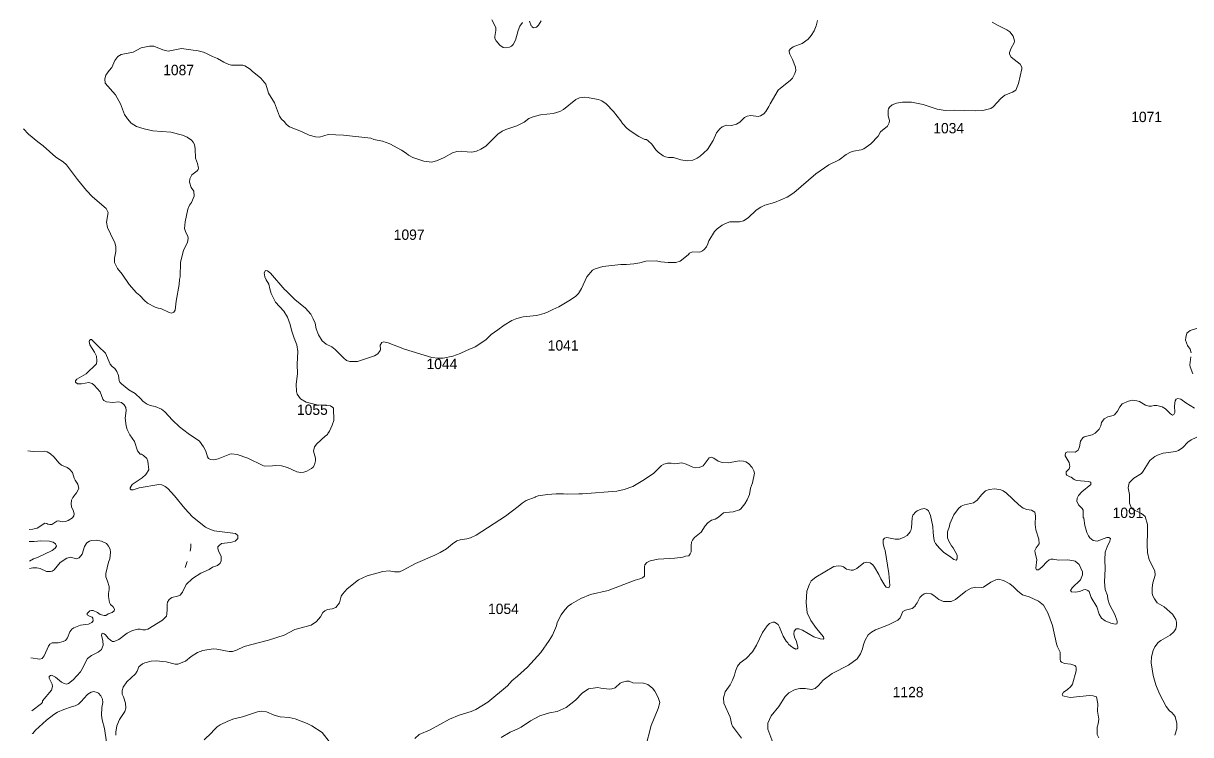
# Model space of a CAD drawing. Header units: kilometres. Extents: x 178.1 to 232.4, y 8228.7 to 8284.8.
# Drawn here: x 178.6 to 196.63, y 8240.47 to 8251.47 of the extents above; entities that cross this region are included whole.
import ezdxf

# ---------------------------------------------------------------- set-up
doc = ezdxf.new("R2010")
doc.units = ezdxf.units.KM
doc.linetypes.add('DGN6', pattern=[0.815095, 0, -0.163019, 0.326038, -0.163019, 0, -0.163019])
for name, color, linetype in [('2', 7, 'Continuous'), ('21', 7, 'Continuous'), ('9', 7, 'Continuous')]:
    doc.layers.add(name, color=color, linetype=linetype)
doc.styles.add('dgn002', font='dgn002.shx')

msp = doc.modelspace()

# ---------------------------------------------------------------- linework, layer by layer
at = {"layer": '2', "color": 3, "linetype": 'Continuous', "lineweight": 0, "flags": 128}
for points in [[(186.3062, 8251.4782), (186.2648, 8251.4231), (186.2403, 8251.3573), (186.1976, 8251.2054), (186.1648, 8251.14), (186.1404, 8251.115), (186.1079, 8251.098), (186.0413, 8251.0877), (186.0089, 8251.0947), (185.9562, 8251.1277), (185.8991, 8251.1947), (185.8808, 8251.2321), (185.8794, 8251.2622), (185.8957, 8251.3566), (185.8939, 8251.402), (185.832, 8251.5199)], [(186.5959, 8251.5059), (186.5525, 8251.4393), (186.5242, 8251.4095), (186.5014, 8251.4005), (186.4769, 8251.3998), (186.4563, 8251.4117), (186.4534, 8251.4232), (186.4434, 8251.4293), (186.4185, 8251.4992)], [(190.515, 8250.6889), (190.5291, 8250.7357), (190.524, 8250.7904), (190.4788, 8250.9069), (190.4386, 8250.9879), (190.4274, 8251.0261), (190.428, 8251.0475), (190.4472, 8251.0743), (190.4871, 8251.1024), (190.6269, 8251.1538), (190.7212, 8251.2207), (190.77, 8251.2798), (190.8141, 8251.3533), (190.8448, 8251.4303), (190.8633, 8251.5113)], [(193.565, 8251.4872), (193.6452, 8251.4366), (193.7899, 8251.3674), (193.8347, 8251.3339), (193.8886, 8251.267), (193.9083, 8251.1972), (193.905, 8251.1673), (193.8552, 8251.0813), (193.8344, 8251.0135), (193.8332, 8250.9895), (193.8577, 8250.9427), (193.995, 8250.8345), (194.0232, 8250.7868), (194.0236, 8250.7642), (193.9706, 8250.5348), (193.93, 8250.4333), (193.8769, 8250.4035), (193.7582, 8250.3552), (193.6989, 8250.3069), (193.5796, 8250.173), (193.5423, 8250.1478), (193.4184, 8250.1202), (193.2994, 8250.1149), (192.9816, 8250.1246), (192.8395, 8250.1199), (192.7149, 8250.1376), (192.496, 8250.2134), (192.3184, 8250.2498), (192.1808, 8250.2481), (192.088, 8250.2332), (192.019, 8250.2086), (191.9773, 8250.1702), (191.9618, 8250.1467), (191.9564, 8250.1251), (191.9562, 8250.0341), (191.9774, 8249.9641), (191.974, 8249.9283), (191.9491, 8249.8791)], [(178.5959, 8249.834), (178.677, 8249.7523), (178.8176, 8249.6342), (178.9019, 8249.5717), (179.0981, 8249.3958), (179.2092, 8249.3268), (179.2619, 8249.2775), (179.4319, 8249.0516), (179.5698, 8248.8825), (179.6657, 8248.7819), (179.8762, 8248.6022), (179.9043, 8248.5432), (179.8815, 8248.3938), (179.8958, 8248.3089), (179.9399, 8248.2099), (180.0115, 8248.0732), (180.0242, 8248.0159), (180.023, 8247.9379), (180.0049, 8247.8375), (180.005, 8247.7701), (180.0492, 8247.6756), (180.122, 8247.5893), (180.2303, 8247.4254), (180.3453, 8247.2969), (180.3981, 8247.2557), (180.4657, 8247.1818), (180.5161, 8247.1376), (180.6331, 8247.0758), (180.6813, 8247.0616), (180.7207, 8247.0579), (180.8465, 8246.9939), (180.8846, 8246.9844), (180.9192, 8247.0003), (180.9416, 8247.0287), (180.9561, 8247.1712), (181.002, 8247.4272), (181.007, 8247.5062), (181.0169, 8247.5465), (181.0256, 8247.7715), (181.068, 8247.9514), (181.1301, 8248.0832), (181.1402, 8248.1382), (181.1357, 8248.1776), (181.1062, 8248.2296), (181.0881, 8248.2927), (181.0961, 8248.3964), (181.1356, 8248.5939), (181.1633, 8248.6526), (181.1955, 8248.6941), (181.2358, 8248.7916), (181.2281, 8248.8691), (181.1913, 8248.9287), (181.1636, 8249.0112), (181.1665, 8249.0629), (181.1968, 8249.1241), (181.2819, 8249.1883), (181.2967, 8249.207), (181.2999, 8249.2246), (181.2871, 8249.3011), (181.2538, 8249.3831), (181.2507, 8249.5283), (181.2377, 8249.5941), (181.2206, 8249.6297), (181.1919, 8249.6599), (181.1272, 8249.7049), (181.0545, 8249.7386), (180.8729, 8249.7839), (180.5969, 8249.8055), (180.4614, 8249.8349), (180.3423, 8249.8714), (180.2635, 8249.9208), (180.2032, 8249.9918), (180.1606, 8250.0569), (180.0955, 8250.2229), (180.0174, 8250.36), (179.8586, 8250.5397), (179.8535, 8250.6083), (179.8724, 8250.663), (179.9205, 8250.7365), (179.961, 8250.782), (180.0078, 8250.8944), (180.0575, 8250.9526), (180.1096, 8250.9825), (180.2922, 8251.02), (180.4148, 8251.0858), (180.5437, 8251.1156), (180.611, 8251.1125), (180.7532, 8251.056), (180.8353, 8251.0367), (181.0372, 8251.0762), (181.2172, 8251.0498), (181.2783, 8251.0478), (181.3777, 8251.0221), (181.4384, 8250.9971), (181.5168, 8250.953)], [(181.5168, 8250.953), (181.5968, 8250.9227), (181.6953, 8250.8638), (181.7728, 8250.8281), (181.8111, 8250.8177)], [(181.8111, 8250.8177), (181.9887, 8250.8176), (182.0173, 8250.808)], [(182.0173, 8250.808), (182.1006, 8250.7596), (182.1314, 8250.7272), (182.2642, 8250.619), (182.3425, 8250.5265), (182.3859, 8250.3862), (182.477, 8250.2399), (182.5548, 8250.032), (182.5841, 8249.9833), (182.6234, 8249.9485), (182.6591, 8249.9032), (182.7102, 8249.865), (182.8921, 8249.7927), (183.0119, 8249.7364), (183.1084, 8249.7103), (183.1716, 8249.709), (183.305, 8249.7476), (183.5413, 8249.7363), (183.966, 8249.6886), (184.011, 8249.6724), (184.1458, 8249.642), (184.2584, 8249.6034), (184.4407, 8249.5057), (184.5092, 8249.4615), (184.5491, 8249.4257), (184.6131, 8249.3901), (184.784, 8249.3354), (184.9065, 8249.3185), (184.997, 8249.3479), (185.0979, 8249.3932), (185.2288, 8249.4636), (185.294, 8249.4845), (185.3664, 8249.4909), (185.4535, 8249.4787), (185.5252, 8249.4763), (185.5976, 8249.4895), (185.6659, 8249.5194), (185.74, 8249.5677), (185.9282, 8249.7523), (185.9919, 8249.799), (186.0499, 8249.8249), (186.2203, 8249.8832), (186.3336, 8249.9404), (186.4077, 8249.9945), (186.4712, 8250.0208), (186.5849, 8250.0502), (186.7839, 8250.072), (186.8833, 8250.1034), (186.9405, 8250.1349), (187.133, 8250.289), (187.1876, 8250.316), (187.2702, 8250.3256), (187.3217, 8250.3221), (187.3386, 8250.3142), (187.4837, 8250.2883), (187.5351, 8250.2678), (187.6005, 8250.2206), (187.7157, 8250.1031), (187.8254, 8249.9614), (187.851, 8249.9189), (187.9251, 8249.8417), (187.9872, 8249.7927), (188.1064, 8249.7176), (188.1997, 8249.6725), (188.2247, 8249.6687), (188.2495, 8249.6523), (188.3036, 8249.5969), (188.3701, 8249.5086), (188.4059, 8249.473), (188.4831, 8249.4174), (188.5148, 8249.4036), (188.5655, 8249.394), (188.6387, 8249.3905), (188.7539, 8249.356), (188.8506, 8249.3415), (188.9376, 8249.3522), (189.0061, 8249.3805), (189.0508, 8249.4106), (189.1657, 8249.5169), (189.2552, 8249.6574), (189.3077, 8249.7719), (189.3552, 8249.8345), (189.3947, 8249.8671), (189.4577, 8249.8941), (189.5382, 8249.8878), (189.6156, 8249.906), (189.6662, 8249.9397), (189.7397, 8250.0115), (189.7784, 8250.0329), (189.8355, 8250.0424), (189.9482, 8250.026), (189.9844, 8250.036), (190.0348, 8250.065), (190.0662, 8250.1012), (190.1152, 8250.1795)], [(190.4441, 8250.5829), (190.4776, 8250.6213), (190.515, 8250.6889)], [(190.1152, 8250.1795), (190.1326, 8250.2202), (190.2598, 8250.4314), (190.2945, 8250.4659), (190.4441, 8250.5829)], [(191.9491, 8249.8791), (191.8382, 8249.7907), (191.8036, 8249.7205), (191.6886, 8249.6054), (191.5803, 8249.5254)], [(191.4237, 8249.4894), (191.3763, 8249.4726), (191.3073, 8249.4363), (191.2001, 8249.3541), (191.0388, 8249.2789), (190.8374, 8249.1404), (190.4976, 8248.8465), (190.3959, 8248.78), (190.1991, 8248.6946), (190.0544, 8248.6524), (189.9891, 8248.6226), (189.918, 8248.5754), (189.7937, 8248.4613), (189.7224, 8248.4119), (189.6596, 8248.3969), (189.5136, 8248.398), (189.4445, 8248.3734), (189.3948, 8248.3464), (189.3174, 8248.2884), (189.2745, 8248.246), (189.1868, 8248.1048), (189.1729, 8248.0576), (189.1484, 8248.009), (189.1164, 8247.968), (189.089, 8247.9471), (189.0481, 8247.9305), (188.9357, 8247.9355), (188.8904, 8247.9148), (188.8682, 8247.8866), (188.7433, 8247.7895), (188.6749, 8247.7679), (188.5575, 8247.7678), (188.4452, 8247.7806), (188.374, 8247.7956), (188.2108, 8247.7885), (188.1196, 8247.7624), (188.0304, 8247.7464), (187.9137, 8247.7349), (187.8249, 8247.7347), (187.5483, 8247.705), (187.4298, 8247.6722), (187.3914, 8247.647), (187.3019, 8247.5444), (187.2171, 8247.3654), (187.1713, 8247.2891), (187.1334, 8247.2476), (187.0508, 8247.1909), (186.8669, 8247.083), (186.7747, 8247.0434), (186.7042, 8247.0049), (186.6402, 8246.9805), (186.5219, 8246.9482), (186.3205, 8246.9297), (186.2203, 8246.9031), (186.1433, 8246.8724), (186.0236, 8246.7994), (185.9276, 8246.7246), (185.8222, 8246.6522), (185.742, 8246.5706), (185.5783, 8246.4618), (185.4414, 8246.4097), (185.3456, 8246.3604), (185.2333, 8246.3191), (185.0841, 8246.2896), (185.0037, 8246.2896), (184.9048, 8246.3011), (184.4869, 8246.4295), (184.2307, 8246.528), (184.161, 8246.5396), (184.1338, 8246.5302), (184.11, 8246.4871), (184.1131, 8246.4227), (184.108, 8246.4051), (184.0702, 8246.3555), (184.0224, 8246.3256), (183.7594, 8246.2363), (183.6376, 8246.2366), (183.5898, 8246.2536), (183.542, 8246.2912), (183.4146, 8246.4233), (183.3616, 8246.4619), (183.2752, 8246.5042), (183.2148, 8246.5574), (183.157, 8246.6485), (183.1217, 8246.7404), (183.1021, 8246.8301), (183.0761, 8246.8986), (183.0394, 8246.9682), (182.956, 8247.0615), (182.7909, 8247.1953), (182.6455, 8247.3403), (182.6345, 8247.3435), (182.415, 8247.6042), (182.3667, 8247.6372), (182.3383, 8247.6421)], [(191.5803, 8249.5254), (191.5381, 8249.5098), (191.4237, 8249.4894)], [(182.3383, 8247.6421), (182.3174, 8247.6082), (182.3255, 8247.5473), (182.3471, 8247.5011), (182.3911, 8247.4326)], [(182.3911, 8247.4326), (182.4028, 8247.3634), (182.427, 8247.2912)], [(182.427, 8247.2912), (182.4923, 8247.1548), (182.619, 8247.0133), (182.6748, 8246.921), (182.7171, 8246.8071), (182.7381, 8246.7198), (182.7781, 8246.5964), (182.8193, 8246.4969), (182.8376, 8246.3914), (182.8277, 8246.1981), (182.8324, 8246.0452), (182.8112, 8245.8861), (182.8142, 8245.7752), (182.8254, 8245.7309), (182.8804, 8245.6592), (182.9653, 8245.6069), (183.1327, 8245.5694), (183.3404, 8245.5503), (183.3781, 8245.5277), (183.3888, 8245.5131), (183.3922, 8245.3224), (183.3688, 8245.252), (183.328, 8245.1606), (183.3002, 8245.1257), (183.295, 8245.1099), (183.2568, 8245.0824), (183.1316, 8244.9657), (183.0928, 8244.9183), (183.0812, 8244.8506), (183.1108, 8244.7412), (183.1104, 8244.7014), (183.0939, 8244.6397), (183.0711, 8244.6029), (183.0504, 8244.5848), (182.9764, 8244.5419), (182.9303, 8244.5237), (182.8822, 8244.5186), (182.8199, 8244.5333), (182.6778, 8244.5974), (182.5847, 8244.6236), (182.4904, 8244.6303), (182.445, 8244.6222), (182.3233, 8244.6191), (182.2937, 8244.6264), (182.0665, 8244.7442), (181.9, 8244.8003), (181.8119, 8244.808), (181.788, 8244.8034), (181.6067, 8244.7304), (181.5376, 8244.7165), (181.4874, 8244.7228), (181.4576, 8244.7385), (181.4431, 8244.7615), (181.4137, 8244.8509), (181.3814, 8244.9188), (181.318, 8245.004), (181.1402, 8245.1233), (181.0094, 8245.2243), (180.898, 8245.3287), (180.7817, 8245.46), (180.7319, 8245.5001), (180.6325, 8245.5387), (180.5558, 8245.5552), (180.497, 8245.5819), (180.4399, 8245.6227), (180.4118, 8245.6619), (180.322, 8245.7404), (180.2247, 8245.7992), (180.1104, 8245.8908), (180.0885, 8245.9181), (180.0758, 8245.9458), (180.0659, 8246.0226), (180.039, 8246.0829), (180.008, 8246.1282), (179.9677, 8246.1602), (179.9373, 8246.1975), (179.8677, 8246.3651), (179.7551, 8246.4668), (179.6491, 8246.5756), (179.6337, 8246.5768), (179.6195, 8246.5637), (179.615, 8246.5444), (179.6213, 8246.4962), (179.6936, 8246.3817), (179.7236, 8246.3211), (179.733, 8246.245), (179.7237, 8246.2021), (179.5675, 8246.0454), (179.421, 8245.9626), (179.4025, 8245.9405), (179.401, 8245.919), (179.4334, 8245.8929), (179.4968, 8245.8929), (179.6098, 8245.914), (179.6574, 8245.896)], [(196.6382, 8246.3735), (196.6242, 8246.4278), (196.5821, 8246.4865), (196.5536, 8246.5668), (196.5539, 8246.607), (196.5729, 8246.6737), (196.6238, 8246.7169), (196.7352, 8246.7537)], [(196.6638, 8246.0445), (196.6229, 8246.154), (196.6178, 8246.1875), (196.6358, 8246.31)], [(179.6574, 8245.896), (179.6912, 8245.8702), (179.7824, 8245.7694), (179.8225, 8245.6536), (179.8369, 8245.6315)], [(179.976, 8245.6049), (180.0649, 8245.613), (180.1125, 8245.6031), (180.1517, 8245.5654), (180.179, 8245.5232), (180.1823, 8245.4818), (180.1697, 8245.3622), (180.1842, 8245.2427), (180.202, 8245.1841), (180.2415, 8245.1023), (180.3143, 8245.0018), (180.358, 8244.8579), (180.4017, 8244.8063), (180.4197, 8244.8028), (180.4547, 8244.783), (180.5039, 8244.7364), (180.5214, 8244.6952), (180.5329, 8244.5632), (180.4888, 8244.4917), (180.4316, 8244.4366), (180.2795, 8244.3335), (180.2483, 8244.2844), (180.2457, 8244.268), (180.2641, 8244.2536), (180.2923, 8244.2519), (180.3835, 8244.2811), (180.6878, 8244.3374), (180.7344, 8244.3305), (180.7856, 8244.3061), (180.8266, 8244.2743), (180.9297, 8244.1612), (181.0895, 8243.9622), (181.2091, 8243.8327), (181.4085, 8243.6764), (181.4504, 8243.6518), (181.5456, 8243.6185), (181.8757, 8243.5752), (181.9107, 8243.5482), (181.9092, 8243.4982), (181.8689, 8243.4608), (181.7958, 8243.4353), (181.6584, 8243.42), (181.6196, 8243.3925), (181.6032, 8243.3726), (181.6015, 8243.3428), (181.6102, 8243.3089), (181.6536, 8243.222), (181.6521, 8243.155), (181.6354, 8243.1179), (181.5931, 8243.0847), (181.5168, 8243.0565), (181.4657, 8243.0192), (181.3398, 8242.9659), (181.2118, 8242.8827), (181.1098, 8242.7907), (181.0529, 8242.6678), (181.0195, 8242.6215), (180.9782, 8242.606), (180.8908, 8242.5869), (180.8487, 8242.5575), (180.8231, 8242.5144), (180.8163, 8242.4836), (180.8195, 8242.4043), (180.8145, 8242.3275), (180.8065, 8242.2991), (180.7482, 8242.2386), (180.5209, 8242.0954), (180.4814, 8242.0859), (180.4436, 8242.0877), (180.4014, 8242.0988), (180.3626, 8242.0988), (180.2831, 8242.0791), (180.1994, 8242.0363), (180.0693, 8241.9357), (179.9978, 8241.9065), (179.9733, 8241.909), (179.9401, 8241.9252), (179.9044, 8241.959), (179.8669, 8242.0094), (179.845, 8242.0279), (179.8139, 8242.0359), (179.8042, 8242.0068), (179.8254, 8241.9172), (179.8286, 8241.8526), (179.8018, 8241.7844), (179.7517, 8241.7409), (179.6508, 8241.6905), (179.5852, 8241.6438), (179.5017, 8241.4715), (179.4796, 8241.4393), (179.3639, 8241.3133), (179.2914, 8241.2559), (179.2605, 8241.248), (179.2275, 8241.2556), (179.1857, 8241.2768)], [(179.8369, 8245.6315), (179.8787, 8245.6115), (179.976, 8245.6049)], [(194.7523, 8244.579), (194.7641, 8244.6111), (194.7526, 8244.6732), (194.6921, 8244.7776), (194.6983, 8244.8254), (194.7262, 8244.8378), (194.8472, 8244.8364), (194.8943, 8244.8633), (194.9146, 8244.9157), (194.9272, 8245.005), (194.9625, 8245.0555), (194.9834, 8245.0714), (195.1087, 8245.104), (195.1566, 8245.128), (195.2198, 8245.1928), (195.2415, 8245.2411), (195.2522, 8245.2935), (195.2949, 8245.3485), (195.353, 8245.3807), (195.4316, 8245.401), (195.4524, 8245.4123), (195.501, 8245.471), (195.5377, 8245.5377), (195.5732, 8245.5808), (195.6706, 8245.6259), (195.7282, 8245.6377), (195.8007, 8245.6296), (195.8407, 8245.6164), (195.931, 8245.5613), (195.9853, 8245.5475), (196.0245, 8245.5457), (196.0596, 8245.5554), (196.1069, 8245.5554), (196.1904, 8245.5375), (196.2443, 8245.5061), (196.321, 8245.4259), (196.3513, 8245.4074), (196.3734, 8245.417), (196.3839, 8245.4502), (196.3808, 8245.5496), (196.389, 8245.6305), (196.4086, 8245.6552), (196.4326, 8245.6672), (196.481, 8245.6555), (196.5573, 8245.5974), (196.6896, 8245.5178)], [(196.8044, 8245.1043), (196.6381, 8245.0274), (196.5849, 8244.9908), (196.509, 8244.9086), (196.4432, 8244.8589)], [(178.6844, 8243.6399), (178.7436, 8243.6464), (178.8112, 8243.6621), (178.9266, 8243.7347), (178.9605, 8243.7315), (178.976, 8243.7203), (179.0076, 8243.7138), (179.0342, 8243.7164), (179.1135, 8243.769), (179.1395, 8243.7712), (179.1966, 8243.7581), (179.2469, 8243.7642), (179.2893, 8243.7782), (179.3544, 8243.8191), (179.3757, 8243.8526), (179.3808, 8243.8763), (179.3712, 8243.9216), (179.3416, 8243.9909), (179.3349, 8244.0346), (179.3386, 8244.0903), (179.3604, 8244.1347), (179.4153, 8244.2047), (179.4532, 8244.2731), (179.4366, 8244.3407), (179.3947, 8244.3994), (179.3793, 8244.4319), (179.3574, 8244.5186), (179.3088, 8244.5706), (179.2739, 8244.5974), (179.1868, 8244.6363), (179.1442, 8244.6682), (179.0702, 8244.7582), (179.0143, 8244.8109), (178.9655, 8244.8396), (178.9266, 8244.8493), (178.7474, 8244.8444), (178.667, 8244.8537)], [(196.4432, 8244.8589), (196.3999, 8244.8444), (196.2085, 8244.8189)], [(185.5902, 8243.5526), (186.0451, 8243.8461), (186.2425, 8243.993), (186.3051, 8244.0484), (186.3666, 8244.0871), (186.5026, 8244.1384), (186.5074, 8244.145), (186.5476, 8244.1578), (186.6944, 8244.1809), (186.8258, 8244.1894), (186.9393, 8244.1891), (186.9962, 8244.1829), (187.1757, 8244.1924), (187.2338, 8244.1893), (187.767, 8244.2307), (187.8808, 8244.2568), (188.0146, 8244.3038), (188.1951, 8244.4099), (188.3344, 8244.5096), (188.457, 8244.6304), (188.4932, 8244.6516), (188.5472, 8244.6669), (188.6036, 8244.6667), (188.6635, 8244.6534), (188.771, 8244.6695), (188.8388, 8244.6516), (188.9389, 8244.6036), (188.9883, 8244.5927), (189.0396, 8244.5976), (189.0986, 8244.6226), (189.1936, 8244.7494), (189.2207, 8244.7553), (189.2618, 8244.7439), (189.332, 8244.6982), (189.3918, 8244.6766), (189.484, 8244.67), (189.6611, 8244.6995), (189.7203, 8244.6963), (189.7599, 8244.6865), (189.8011, 8244.6572), (189.8549, 8244.5955), (189.8825, 8244.5442), (189.8902, 8244.5115), (189.8597, 8244.3586), (189.8302, 8244.2804), (189.8134, 8244.1801), (189.7811, 8244.0992), (189.7426, 8244.0358), (189.682, 8243.9609), (189.6581, 8243.9433), (189.5629, 8243.9118), (189.4485, 8243.9029), (189.4152, 8243.8943), (189.337, 8243.8291), (189.2826, 8243.8007), (189.2274, 8243.7809), (189.1696, 8243.7415), (189.1309, 8243.6975), (189.0688, 8243.5995), (188.9673, 8243.516), (188.936, 8243.4749), (188.921, 8243.4414), (188.9127, 8243.3913), (188.9143, 8243.2956), (188.9002, 8243.2634), (188.8752, 8243.2303), (188.8246, 8243.2277), (188.7875, 8243.2134), (188.6603, 8243.1968), (188.4049, 8243.1786), (188.2808, 8243.1536), (188.2286, 8243.1274), (188.1971, 8243.0939), (188.1903, 8243.0595), (188.1913, 8242.918), (188.16, 8242.8902), (188.1188, 8242.8735), (188.0488, 8242.8575), (187.6293, 8242.6943), (187.359, 8242.6352), (187.2086, 8242.5708), (187.0624, 8242.4897), (187.013, 8242.4519), (186.9608, 8242.3981), (186.9033, 8242.321), (186.8455, 8242.2009), (186.8315, 8242.1494), (186.771, 8242.0029), (186.7197, 8241.9207), (186.5903, 8241.7388), (186.384, 8241.509), (186.2326, 8241.3692), (186.1435, 8241.298), (186.0772, 8241.2188), (185.772, 8240.9702)], [(196.2085, 8244.8189), (196.12, 8244.7897), (196.0778, 8244.767), (195.9981, 8244.7039), (195.8971, 8244.5388), (195.8689, 8244.5072), (195.7514, 8244.4341), (195.6797, 8244.3588), (195.6664, 8244.2833), (195.6861, 8244.1821), (195.6862, 8244.0458), (195.7167, 8243.9698), (195.7547, 8243.9412), (195.8709, 8243.886), (195.9278, 8243.8384), (195.9626, 8243.7178), (195.9659, 8243.604), (195.9595, 8243.4006), (195.9645, 8243.2834), (195.9908, 8243.1688), (196.0797, 8243.0003), (196.0844, 8242.935), (196.0483, 8242.8165), (196.0366, 8242.7361), (196.0368, 8242.6604), (196.0433, 8242.6224), (196.0716, 8242.5652), (196.1159, 8242.504), (196.2232, 8242.444), (196.3505, 8242.3282), (196.3997, 8242.2484), (196.4119, 8242.2068), (196.4103, 8242.1522), (196.4007, 8242.1035), (196.3696, 8242.055), (196.3121, 8242.0022), (196.172, 8241.9223), (196.1294, 8241.8901), (196.0796, 8241.8223), (196.0513, 8241.769), (196.0236, 8241.6702), (196.0203, 8241.5781), (196.0498, 8241.3819), (196.0906, 8241.2377), (196.1504, 8241.0982), (196.2541, 8240.9008), (196.3058, 8240.8342), (196.3377, 8240.8099), (196.39, 8240.7475), (196.4185, 8240.6366), (196.4152, 8240.5556), (196.3875, 8240.4568)], [(194.7066, 8244.4969), (194.7054, 8244.5308), (194.7523, 8244.579)], [(194.8297, 8244.4103), (194.7827, 8244.4489), (194.7664, 8244.4516), (194.7171, 8244.4788), (194.7066, 8244.4969)], [(193.0849, 8243.9973), (193.1381, 8244.0197), (193.2751, 8244.0537), (193.3333, 8244.0915), (193.3983, 8244.1744), (193.463, 8244.2353), (193.5194, 8244.2565), (193.605, 8244.2684), (193.6971, 8244.2535), (193.7318, 8244.2366), (193.7833, 8244.1991), (193.9748, 8244.0207), (194.0422, 8243.9712), (194.0975, 8243.9471), (194.1718, 8243.9356), (194.2216, 8243.905), (194.2324, 8243.8516), (194.2311, 8243.7138), (194.2411, 8243.6363), (194.2828, 8243.4918), (194.2902, 8243.4147), (194.2418, 8243.3567), (194.2256, 8243.3158), (194.2262, 8243.2709), (194.2523, 8243.1734), (194.2378, 8243.0428), (194.2472, 8243.0166), (194.2807, 8243.0146), (194.3369, 8243.0624), (194.4099, 8243.1401), (194.4471, 8243.1679), (194.4723, 8243.1784), (194.5048, 8243.1801), (194.5892, 8243.1672), (194.7336, 8243.1685), (194.8269, 8243.1556), (194.8487, 8243.1475), (194.9066, 8243.0986), (194.9601, 8242.9844), (194.9587, 8242.9364), (194.9289, 8242.8611), (194.8011, 8242.7346), (194.7764, 8242.6978), (194.789, 8242.6733), (194.8457, 8242.6685), (194.9191, 8242.6779), (194.9774, 8242.7061), (195.0058, 8242.7107), (195.043, 8242.6971), (195.0653, 8242.6792), (195.0917, 8242.5868), (195.1817, 8242.4441), (195.2178, 8242.3317), (195.2548, 8242.2674), (195.3117, 8242.2261), (195.3991, 8242.1913), (195.4649, 8242.1747), (195.4895, 8242.1795), (195.4966, 8242.1934), (195.4934, 8242.2237), (195.4575, 8242.3221), (195.3769, 8242.4801), (195.3534, 8242.5611), (195.3439, 8242.6184), (195.3092, 8242.7113), (195.301, 8242.8304), (195.3107, 8243.0286), (195.3042, 8243.171), (195.3122, 8243.2883), (195.3405, 8243.3728), (195.3836, 8243.4565), (195.3913, 8243.4988), (195.3684, 8243.5172), (195.334, 8243.5175), (195.1867, 8243.4588), (195.1235, 8243.4703), (195.0734, 8243.5114), (195.0508, 8243.5408), (195.0247, 8243.5937), (194.9968, 8243.7006), (194.9798, 8243.8149), (194.9718, 8243.8253), (194.9697, 8243.9396), (194.9545, 8243.9645), (194.8998, 8244.0209), (194.8699, 8244.0787), (194.8775, 8244.1254), (194.8994, 8244.1662), (194.9515, 8244.2215), (195.0864, 8244.3323), (195.0867, 8244.3642), (195.0816, 8244.3728), (195.0502, 8244.3818), (194.8671, 8244.395), (194.8297, 8244.4103)], [(190.124, 8242.1848), (190.175, 8242.2063), (190.2035, 8242.2066), (190.2557, 8242.1695), (190.2804, 8242.1287), (190.3074, 8242.0489), (190.3353, 8241.9896), (190.383, 8241.9143), (190.4075, 8241.887), (190.4166, 8241.8674), (190.448, 8241.8376), (190.5066, 8241.7986), (190.5163, 8241.8001), (190.525, 8241.7898), (190.5511, 8241.7948), (190.5613, 8241.8047), (190.5637, 8241.8174), (190.5404, 8241.9085), (190.5081, 8241.9739), (190.4996, 8242.0258), (190.5051, 8242.0678), (190.5377, 8242.1003), (190.5791, 8242.1017), (190.6323, 8242.0826), (190.8107, 8241.9771), (190.9071, 8241.9463), (190.9553, 8241.9428), (190.9634, 8241.9546), (190.9589, 8241.9764), (190.849, 8242.1082), (190.7614, 8242.2339), (190.7071, 8242.3524), (190.6889, 8242.5096), (190.7014, 8242.6843), (190.7397, 8242.7935), (190.77, 8242.8432), (190.838, 8242.9042), (191.1161, 8243.0654), (191.1829, 8243.0755), (191.2347, 8243.0701), (191.2688, 8243.0597), (191.315, 8243.028), (191.3835, 8243.0109), (191.4151, 8243.0122), (191.4744, 8243.0352), (191.5817, 8243.1212), (191.6245, 8243.1323), (191.6771, 8243.1223), (191.72, 8243.0919), (191.748, 8243.0572), (191.8144, 8242.9449), (191.8438, 8242.8771), (191.9041, 8242.7733), (191.9279, 8242.7454), (191.9681, 8242.7382), (191.9843, 8242.7753), (191.9694, 8242.9607), (191.9102, 8243.3127), (191.8946, 8243.3533), (191.8808, 8243.4209), (191.881, 8243.4797), (191.9025, 8243.5047), (191.9366, 8243.5158), (192.0659, 8243.4901), (192.1268, 8243.4897), (192.1933, 8243.5128), (192.2497, 8243.5478), (192.2969, 8243.6017), (192.3089, 8243.6244), (192.3168, 8243.6632), (192.3284, 8243.8199), (192.3399, 8243.86), (192.3848, 8243.9132), (192.4056, 8243.9292), (192.4685, 8243.955), (192.5192, 8243.9621), (192.5565, 8243.9498), (192.5787, 8243.9254), (192.6111, 8243.8549), (192.6493, 8243.6842), (192.651, 8243.592), (192.6608, 8243.5013), (192.6736, 8243.4533), (192.6909, 8243.4219), (192.7497, 8243.3499), (192.8184, 8243.2829), (192.9042, 8243.2281), (192.973, 8243.1741), (193.006, 8243.1671), (193.0229, 8243.1845), (193.0229, 8243.2435), (192.9627, 8243.3543), (192.9365, 8243.3857), (192.8922, 8243.4585), (192.8763, 8243.5085)], [(192.974, 8243.8672), (193.0455, 8243.9616), (193.0849, 8243.9973)], [(192.8763, 8243.5085), (192.8749, 8243.6004), (192.9026, 8243.689), (192.9076, 8243.7277), (192.974, 8243.8672)], [(178.6914, 8243.1507), (178.7548, 8243.1865), (178.8125, 8243.204), (179.0418, 8243.312), (179.0871, 8243.3508), (179.1058, 8243.3833), (179.0918, 8243.4178), (179.0577, 8243.4405), (178.9995, 8243.4582), (178.8658, 8243.4618), (178.762, 8243.4536), (178.687, 8243.4551)], [(178.7128, 8241.6552), (178.8503, 8241.6317), (178.8853, 8241.6414), (178.9193, 8241.683), (178.9827, 8241.8325), (179.0068, 8241.8659), (179.0419, 8241.8849), (179.1346, 8241.8867), (179.2118, 8241.9059), (179.2486, 8241.9224), (179.2794, 8241.962), (179.3154, 8242.055), (179.3471, 8242.0977), (179.3748, 8242.1194), (179.4765, 8242.1596), (179.6051, 8242.1761), (179.6546, 8242.2019), (179.6753, 8242.2248), (179.6709, 8242.2679), (179.6593, 8242.2853), (179.6307, 8242.2927), (179.5816, 8242.321), (179.5803, 8242.3408), (179.6233, 8242.3802), (179.6488, 8242.3885), (179.674, 8242.3868), (179.7435, 8242.353), (179.7851, 8242.3225), (179.8464, 8242.3064), (179.8708, 8242.311), (179.9039, 8242.3337), (179.967, 8242.3557), (179.9968, 8242.3825), (180.0048, 8242.4046), (179.9824, 8242.4451), (179.9442, 8242.4772), (179.9254, 8242.5105), (179.9092, 8242.6029), (179.911, 8242.648), (179.9241, 8242.7086), (179.921, 8242.7559), (179.8978, 8242.8389), (179.8716, 8242.9053), (179.8685, 8242.956), (179.9127, 8243.1358), (179.9328, 8243.1874), (179.9421, 8243.284), (179.9349, 8243.3346), (179.9109, 8243.3827), (179.8822, 8243.4222), (179.8036, 8243.4579), (179.7194, 8243.4749), (179.6479, 8243.4688), (179.6185, 8243.4586), (179.5779, 8243.4329), (179.5404, 8243.3755), (179.5031, 8243.2589), (179.4571, 8243.1991), (179.4178, 8243.1853), (179.3262, 8243.2098), (179.2681, 8243.198), (179.1624, 8243.1261), (179.0718, 8243.0147), (179.0398, 8242.9941), (179.0173, 8242.9878), (178.9537, 8242.9913), (178.8542, 8243.0354), (178.8026, 8243.0456), (178.7403, 8243.0455), (178.6931, 8243.0336)], [(185.1341, 8243.3424), (185.2253, 8243.4185), (185.2923, 8243.4619), (185.3434, 8243.4799), (185.4474, 8243.4929)], [(185.4474, 8243.4929), (185.5067, 8243.5093), (185.5902, 8243.5526)], [(180.0261, 8240.4601), (180.0228, 8240.5045), (180.0391, 8240.6029), (180.0822, 8240.703), (180.162, 8240.8267), (180.1771, 8240.8754), (180.1758, 8240.9532), (180.1431, 8241.0514), (180.1218, 8241.0916), (180.1217, 8241.1508), (180.1366, 8241.2001), (180.1957, 8241.2823), (180.33, 8241.4065), (180.3548, 8241.4465), (180.3812, 8241.5136), (180.4393, 8241.5605), (180.4719, 8241.5758), (180.5694, 8241.6017), (180.6483, 8241.6082), (180.8037, 8241.5917), (180.9423, 8241.5561), (180.9848, 8241.5576), (181.0991, 8241.6021), (181.1877, 8241.677), (181.2858, 8241.7376), (181.3692, 8241.768), (181.5273, 8241.7943), (181.5872, 8241.7892), (181.7784, 8241.7536), (181.8294, 8241.7531), (181.8878, 8241.7731), (182.0099, 8241.83), (182.3813, 8241.9281), (182.6261, 8242.0066), (182.7895, 8242.0927), (183.0449, 8242.1582), (183.125, 8242.2152), (183.1875, 8242.2893), (183.2252, 8242.3567), (183.2528, 8242.3821), (183.2928, 8242.4033), (183.3685, 8242.4128), (183.423, 8242.4309), (183.4809, 8242.5071), (183.5078, 8242.6064), (183.526, 8242.6392), (183.5996, 8242.7226), (183.7761, 8242.8605), (183.9058, 8242.9202), (184.1504, 8242.9891), (184.2504, 8242.9991), (184.3281, 8242.9862), (184.4085, 8242.9864), (184.4664, 8243.0105), (184.6546, 8243.1128), (184.9529, 8243.2406), (185.0353, 8243.2817), (185.1341, 8243.3424)], [(194.8031, 8241.2483), (194.8635, 8241.4553), (194.863, 8241.4997), (194.8563, 8241.5193), (194.8403, 8241.5348), (194.7815, 8241.5538), (194.6843, 8241.5649), (194.6349, 8241.5869), (194.621, 8241.6003), (194.613, 8241.6354), (194.613, 8241.7426), (194.5727, 8241.8236), (194.5562, 8241.8719), (194.4956, 8242.1529), (194.4233, 8242.3496), (194.3549, 8242.467), (194.2803, 8242.5316), (194.1363, 8242.5972), (194.0348, 8242.63), (193.96, 8242.6877), (193.8947, 8242.7528), (193.836, 8242.7984), (193.7405, 8242.8509), (193.6622, 8242.869), (193.6213, 8242.8623), (193.5444, 8242.8254), (193.4304, 8242.7473), (193.3923, 8242.7409), (193.3121, 8242.7473), (193.2396, 8242.7339), (193.1591, 8242.6857), (192.9971, 8242.5552), (192.9301, 8242.5235), (192.8124, 8242.5244), (192.7399, 8242.5565), (192.6624, 8242.6173), (192.6196, 8242.642), (192.5569, 8242.6551), (192.5147, 8242.6461), (192.4765, 8242.619), (192.449, 8242.5875), (192.4072, 8242.504), (192.3761, 8242.4634), (192.3765, 8242.4552), (192.3302, 8242.417), (192.2246, 8242.3913), (192.1842, 8242.3709), (192.141, 8242.274), (192.105, 8242.2392), (191.9604, 8242.1651), (191.7611, 8242.0869), (191.7001, 8242.0515), (191.6485, 8242.0081), (191.6025, 8241.9277), (191.5777, 8241.8612), (191.5626, 8241.7954), (191.529, 8241.7184), (191.476, 8241.6402), (191.3427, 8241.5423), (191.0939, 8241.414), (190.9526, 8241.3075), (190.8824, 8241.2243), (190.8316, 8241.1793), (190.7719, 8241.1656), (190.6739, 8241.1819), (190.592, 8241.1785), (190.5204, 8241.1636), (190.4223, 8241.1129), (190.3663, 8241.0553), (190.2679, 8240.9012), (190.1505, 8240.7561), (190.0966, 8240.6438), (190.0999, 8240.5518), (190.1754, 8240.3472)], [(190.0171, 8242.0455), (190.0855, 8242.1503), (190.124, 8242.1848)], [(189.6701, 8241.577), (189.7633, 8241.6441), (189.8593, 8241.7461), (189.9215, 8241.8481), (190.0171, 8242.0455)], [(189.6913, 8240.4134), (189.5541, 8240.595), (189.5433, 8240.6174), (189.518, 8240.7374), (189.4199, 8240.9532), (189.4136, 8241.0336), (189.4407, 8241.1264), (189.5181, 8241.2391), (189.5533, 8241.3095), (189.5823, 8241.3865), (189.5978, 8241.4477), (189.6305, 8241.526), (189.6701, 8241.577)], [(179.0435, 8241.2489), (179.0483, 8241.2094), (179.032, 8241.1532), (178.8944, 8240.9883), (178.8899, 8240.9706), (178.8743, 8240.949), (178.7247, 8240.8327)], [(178.9974, 8241.364), (178.9958, 8241.3406), (179.0435, 8241.2489)], [(179.1857, 8241.2768), (179.0922, 8241.3552), (179.0333, 8241.3839), (179.0153, 8241.3809), (178.9974, 8241.364)], [(185.9765, 8240.4216), (186.1164, 8240.5055), (186.2276, 8240.5497), (186.2869, 8240.5809), (186.4304, 8240.682), (186.5766, 8240.7555), (186.724, 8240.8013), (186.8449, 8240.8268), (186.9848, 8240.8859), (187.1285, 8240.9977), (187.2294, 8241.1065), (187.3254, 8241.1754), (187.4722, 8241.1936), (187.5198, 8241.1832), (187.6492, 8241.1709), (187.6856, 8241.1745), (187.7381, 8241.1924), (187.8171, 8241.2601), (187.8506, 8241.2788), (187.9164, 8241.2954), (187.9548, 8241.2918), (188.0139, 8241.2661), (188.1797, 8241.2644), (188.2429, 8241.2441), (188.3142, 8241.1848), (188.3503, 8241.1403), (188.4055, 8241.0427), (188.4287, 8240.9625), (188.4053, 8240.8696), (188.2973, 8240.6076), (188.2104, 8240.2666)], [(194.7242, 8241.1571), (194.7819, 8241.2128), (194.8031, 8241.2483)], [(178.7297, 8240.4814), (178.7359, 8240.4871), (178.7416, 8240.4855), (178.7861, 8240.5345), (178.9515, 8240.6898), (179.0681, 8240.7804), (179.1257, 8240.814), (179.219, 8240.8558), (179.3388, 8240.8975), (179.396, 8240.91), (179.4477, 8240.9381), (179.4999, 8240.9867), (179.5257, 8241.0217), (179.5931, 8241.09), (179.6463, 8241.122), (179.6837, 8241.131), (179.7383, 8241.1192), (179.7562, 8241.1078), (179.7907, 8241.0652), (179.8169, 8241.0167), (179.8235, 8240.965), (179.8107, 8240.8874), (179.804, 8240.769), (179.8135, 8240.6946), (179.8517, 8240.5609), (179.883, 8240.3475)], [(194.675, 8241.059), (194.6546, 8241.0685), (194.6468, 8241.0846), (194.6687, 8241.1254), (194.7242, 8241.1571)], [(195.2138, 8240.4167), (195.184, 8240.4667), (195.1875, 8240.5812), (195.2039, 8240.6313), (195.2105, 8240.7071), (195.1924, 8240.8275), (195.1988, 8240.9408), (195.174, 8241.0486), (195.1272, 8241.0682), (195.0692, 8241.07), (194.771, 8241.0424), (194.675, 8241.059)], [(185.772, 8240.9702), (185.5872, 8240.8576), (185.5133, 8240.8231), (185.3294, 8240.7672), (185.1795, 8240.7069)], [(183.3233, 8240.3601), (183.2104, 8240.4993), (183.0508, 8240.6014), (182.9784, 8240.6408), (182.7947, 8240.7111), (182.704, 8240.7291), (182.5643, 8240.7443), (182.4722, 8240.769), (182.353, 8240.8216), (182.2738, 8240.8281), (182.2154, 8240.8214), (181.9817, 8240.7436), (181.8467, 8240.7096), (181.7538, 8240.6731), (181.6392, 8240.6158), (181.5926, 8240.5856), (181.5344, 8240.5324), (181.5014, 8240.493), (181.3894, 8240.3858)], [(185.1795, 8240.7069), (184.8815, 8240.5419), (184.7103, 8240.47)], [(184.7103, 8240.47), (184.6465, 8240.4068)]]:
    msp.add_lwpolyline(points, dxfattribs=at)
at = {"layer": '9', "color": 34, "linetype": 'DGN6', "lineweight": 13, "true_color": 0xad3c13, "flags": 128}
msp.add_lwpolyline([(181.0966, 8243.0502), (181.1673, 8243.2735), (181.1859, 8243.3591), (181.1859, 8243.4189)], dxfattribs=at)

# ---------------------------------------------------------------- texts
at = {"layer": '21', "color": 7, "linetype": 'Continuous', "lineweight": 0, "style": 'dgn002'}
for s, p in [('1087', (180.7565, 8250.6652)), ('1071', (195.7122, 8249.9398)), ('1034', (192.6546, 8249.7657)), ('1097', (184.3186, 8248.1184)), ('1041', (186.6981, 8246.4058)), ('1055', (182.8236, 8245.4113)), ('1091', (195.4255, 8243.8172)), ('1054', (185.7752, 8242.3319)), ('1128', (192.028, 8241.0446))]:
    msp.add_text(s, height=0.16, dxfattribs=at).set_placement(p)
at = {"layer": '21', "color": 6, "linetype": 'Continuous', "lineweight": 13, "true_color": 0xf000f0, "style": 'dgn002'}
msp.add_text('1044', height=0.16, dxfattribs=at).set_placement((184.8244, 8246.1201))

doc.saveas('drawing.dxf')
